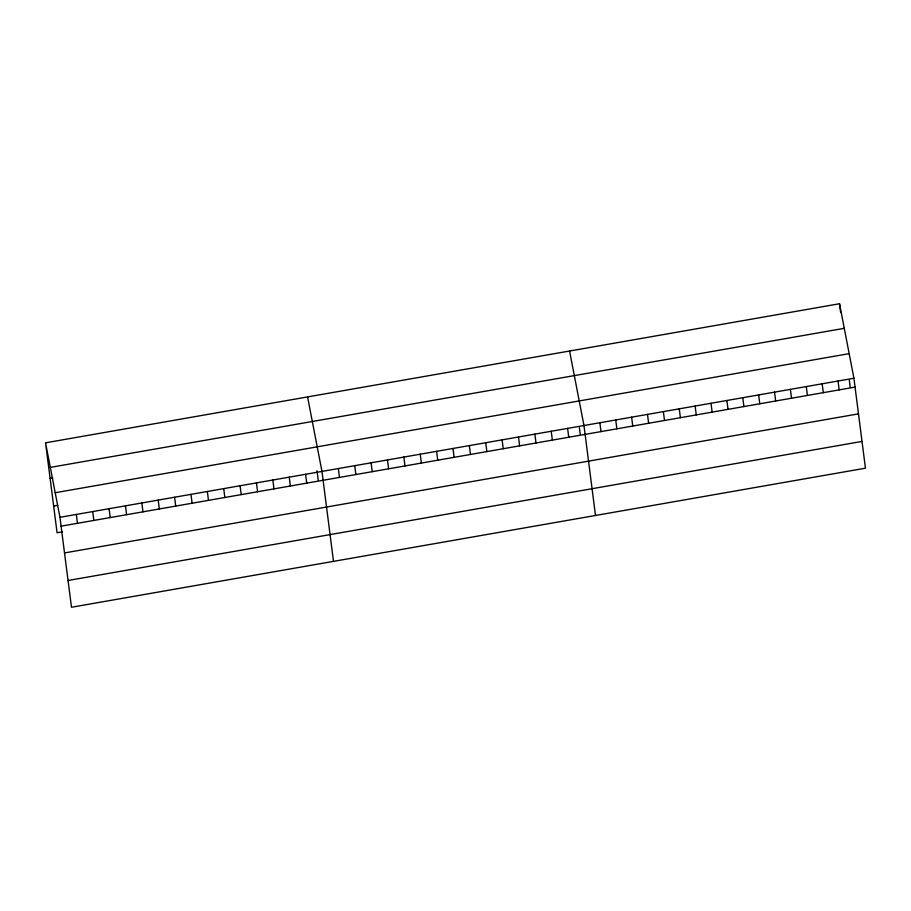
<?xml version="1.0" encoding="UTF-8"?>
<svg xmlns="http://www.w3.org/2000/svg" width="911" height="911" viewBox="0 0 911 911"><rect width="100%" height="100%" fill="white"/><g stroke="black" fill="none" stroke-linecap="round" stroke-linejoin="round"><path stroke-width="1.37" d="M45.55 442.814L839.521 303.739L853.926 378.236L865.45 468.186L71.479 607.261L59.955 517.311L45.55 442.814L57.074 532.764L62.529 531.808M50.31 467.389L844.269 328.324M50.116 478.434L52.838 477.956M55.207 492.726L849.166 353.65M53.647 506.004L57.735 505.286M59.955 517.311L853.926 378.236M61.094 526.171L855.065 387.095M64.522 552.931L858.492 413.856M68.052 580.501L862.022 441.425M569.569 351.02L583.974 425.517L595.498 515.478M307.565 396.911L321.97 471.408L333.494 561.37M839.521 303.739L840.648 312.598M849.325 380.308L850.179 387.004M838.052 381.014L839.179 389.874M822.166 383.793L823.305 392.652M806.292 386.571L807.419 395.442M790.406 389.361L791.545 398.221M774.532 392.14L775.66 400.999M758.647 394.918L759.785 403.778M742.772 397.697L743.911 406.568M726.887 400.487L728.026 409.346M711.013 403.266L712.151 412.125M695.127 406.044L696.266 414.904M679.253 408.823L680.392 417.693M663.379 411.613L664.506 420.472M647.493 414.391L648.632 423.251M631.619 417.17L632.746 426.029M615.734 419.948L616.872 428.819M599.859 422.738L600.987 431.598M579.373 427.601L580.239 434.285M567.599 428.386L568.737 437.246M551.223 431.256L552.362 440.115M534.848 434.126L535.987 442.985M518.473 436.995L519.612 445.855M502.098 439.854L503.236 448.724M485.722 442.723L486.861 451.594M469.347 445.593L470.486 454.452M452.972 448.463L454.111 457.322M436.597 451.332L437.735 460.192M420.222 454.202L421.36 463.061M403.846 457.071L404.985 465.931M387.471 459.941L388.61 468.801M371.096 462.811L372.235 471.67M354.721 465.669L355.859 474.54M338.345 468.539L339.473 477.41M317.028 470.816L318.224 480.188M305.595 474.278L306.722 483.137M289.22 477.148L290.347 486.007M272.844 480.017L273.972 488.877M256.469 482.887L257.597 491.746M240.094 485.757L241.221 494.616M223.719 488.626L224.846 497.486M207.344 491.496L208.471 500.355M190.957 494.354L192.096 503.225M174.582 497.224L175.721 506.083M158.207 500.093L159.345 508.953M141.831 502.963L142.97 511.823M125.456 505.833L126.595 514.692M109.081 508.702L110.22 517.562M92.706 511.572L93.844 520.432M76.33 514.442L77.469 523.301"/></g></svg>
